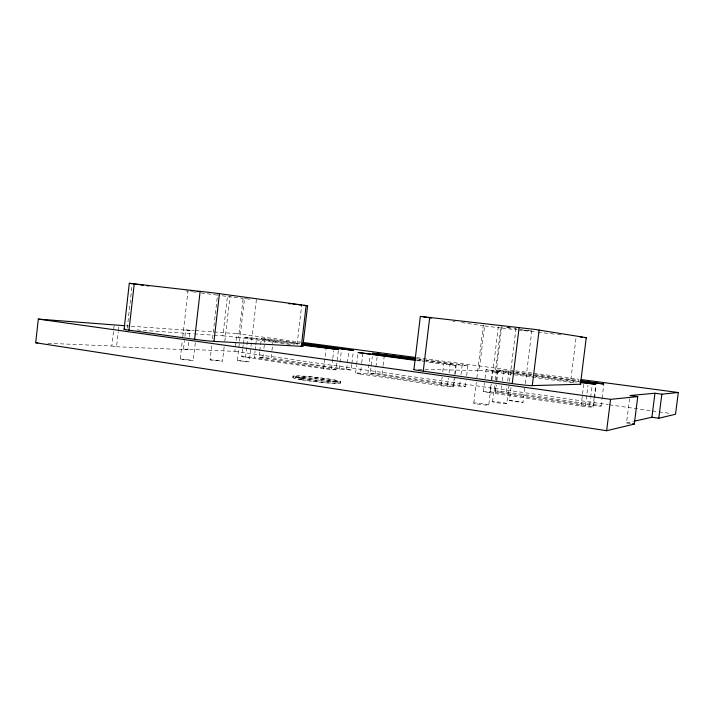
<?xml version="1.0" encoding="UTF-8"?>
<svg xmlns="http://www.w3.org/2000/svg" width="714" height="714" viewBox="0 0 714 714"><rect width="100%" height="100%" fill="white"/><g stroke="black" fill="none" stroke-linecap="round" stroke-linejoin="round"><path stroke-width="0.54" stroke-dasharray="3.57 2.68" d="M47.838 343.273L111.83 346.04L114.115 325.727M111.83 346.04L116.534 346.745L118.229 331.742M118.345 330.662L118.827 326.378M127.253 328.217L132.152 284.832M195.297 342.702L193.244 360.427L187.479 360.133L180.214 358.999L182.24 341.31M182.748 336.892L188.059 290.455M188.737 342.274L187.88 349.78L183.48 349.137L184.462 340.587M184.953 336.312L185.685 329.895L194.404 330.537M189.353 336.919L190.094 330.493L185.685 329.895M224.169 346.808L222.509 361.177L210.657 359.999L210.086 359.758L211.871 344.264M212.504 338.722L217.6 294.454M214.084 335.214L222.893 335.812L227.436 296.471L218.68 295.301M224.812 341.274L230.042 295.944M183.48 349.137L234.852 351.359L236.896 333.643L300.906 342.184M290.357 344.514L238.592 337.517L243.117 298.39L245.33 298.639M256.424 299.514L249.177 361.873L237.316 360.516L238.717 348.468M238.842 347.379L244.554 298.086L245.491 298.229M338.329 350.628L336.071 369.745L335.125 369.87L323.674 368.719L242.68 356.911L241.787 356.598L242.671 349.039M242.796 347.959L243.171 344.719M243.296 343.639L244.429 337.142L299.666 344.202M245.536 357.393L247.812 337.82L244.045 337.16M336.071 369.745L254.3 357.687L255.05 351.261M255.175 350.19L255.674 345.906M255.799 344.835L256.54 338.409M351.752 364.542L350.958 370.066L339.221 368.977L259.985 357.509L259.057 357.205L259.673 351.957M259.789 350.913L260.405 345.674M260.521 344.621L261.592 338.311L299.585 343.059M262.806 357.973L263.421 352.698M263.912 348.477L265.019 338.98L261.253 338.338M351.109 369.977L271.07 358.249L271.838 351.645M271.972 350.547L273.257 339.534M292.802 377.572L292.972 376.171M297.095 344.318L301.692 305.11M295.623 377.893L295.783 376.492M323.674 368.719L325.95 349.432M331.564 368.852L332.688 359.356M332.813 358.303L333.688 350.922M339.221 368.977L339.873 363.497M339.998 362.4L341.426 350.342M337.713 382.677L337.883 381.276M340.507 382.99L340.676 381.597M346.647 369.102L348.691 351.823M351.886 363.453L353.305 351.493M355.599 373.083L356.5 365.506M356.634 364.426L357.794 354.679M360.4 374.047A8.63 0.464 6.8 0 1 356.438 372.958A8.63 0.464 6.8 0 1 367.853 374.091L447.508 385.605A8.996 0.5 7 0 1 452.658 386.881A8.996 0.5 7 0 1 441.091 385.738L360.4 374.047L361.57 364.229M361.695 363.131L362.864 353.323M367.853 374.091L370.031 355.849M370.325 373.217L380.026 373.904L459.718 385.328A8.711 0.464 7.1 0 1 464.859 386.569A8.711 0.464 7.1 0 1 453.711 385.462L370.78 373.377L370.325 373.217L372.306 356.598M375.073 374.136L375.832 367.799M375.957 366.746L377.09 357.232M382.079 374.19L382.999 366.496M383.123 365.398L384.31 355.518M441.091 385.738L442.136 377.126M442.787 371.744L443.697 364.211L426.222 361.855M447.508 385.605L448.41 378.188M449.044 372.895L450.079 364.426L426.026 361.195M453.22 386.818L454.256 378.268M454.773 373.984L455.809 365.434L450.079 364.426M453.711 385.462L454.515 378.884M455.041 374.502L456.246 364.631L416.86 359.347M459.718 385.328L460.512 378.857M461.03 374.538L462.217 364.827L426.062 359.99M465.367 386.506L466.162 379.973M466.688 375.618L467.884 365.809L462.217 364.827M473.793 403.071L476.327 382.24M476.863 377.849L483.28 325.227M424.964 369.504L479.139 370.521L484.574 325.968L459.504 322.255M483.449 391.477L484.511 382.758M485.047 378.402L486.109 369.682L486.573 369.656L579.456 381.82M489.697 392.789A9.246 0.518 7.2 0 1 483.887 391.397A9.246 0.518 7.2 0 1 495.436 392.522L585.444 405.534A9.782 0.553 7.5 0 1 592.745 407.158A9.782 0.553 7.5 0 1 581.071 406.034L489.697 392.789L490.768 383.98M491.312 379.58L492.383 370.771L486.109 369.682M488.751 405.034A7.559 0.518 7.3 0 0 477.916 403.16A7.559 0.518 7.3 0 0 477.13 403.963A7.559 0.518 7.3 0 0 488.751 405.034L491.303 384.15M491.848 379.75L498.301 326.994M479.139 370.521A12.986 0.464 7.1 0 1 495.311 372.226L500.728 327.949L517.132 329.832M492.562 401.705L494.579 385.212M495.257 379.714L501.719 326.923L502.504 326.976M494.829 391.004L495.605 384.676M496.123 380.464L497.408 369.923L514.392 371.815M495.436 392.522L496.364 384.953M496.89 380.624L498.086 370.878M500.978 392.272A8.952 0.482 7.2 0 1 495.23 390.933A8.952 0.482 7.2 0 1 506.351 392.022L593.745 404.57A9.46 0.509 7.5 0 1 600.902 406.123A9.46 0.509 7.5 0 1 589.666 405.043L500.978 392.272L501.764 385.881M502.415 380.562L503.593 370.985L497.408 369.923M506.351 392.022L507.029 386.515M507.699 380.999L508.921 371.084M506.788 403.562A7.176 0.464 7.3 0 0 496.373 401.803A7.176 0.464 7.3 0 0 495.855 402.544A7.176 0.464 7.3 0 0 506.788 403.562L508.948 385.926M509.493 381.517L515.99 328.601L514.91 328.431M524.763 387.997L523.005 402.241L516.008 401.75L509.457 400.474L511.206 386.265M525.308 383.614L531.778 331.037L520.033 329.609M573.744 382.856A13.611 0.491 7.2 0 0 570.495 382.401L576.18 336.615M581.071 406.034L582.437 395.119M582.57 394.03L583.936 383.106M585.444 405.534L587.988 385.149M589.666 405.043L590.496 398.403M590.639 397.296L592.156 385.114M592.986 407.042L594.066 398.367M594.2 397.279L595.69 385.355M593.745 404.57L594.432 399.126M594.566 398.037L596.065 386.069M601.117 406.016L601.938 399.421M602.081 398.323L603.732 385.132M630.391 423.527L626.508 422.947L629.543 398.823M180.214 358.999L193.271 360.329M509.457 400.474L523.005 402.241M626.508 422.947L632.863 421.519M259.057 357.205L271.07 358.249M237.316 360.516L249.177 361.873M241.787 356.598L254.3 357.687M210.086 359.758L222.509 361.177M467.884 365.809L456.246 364.631M455.809 365.434L443.697 364.211M515.99 328.601L514.071 328.431M418.333 369.379L423.857 369.486M531.778 331.037L520.31 329.743M116.534 346.745L187.88 349.78M137.034 329.975L193.173 333.795M194.27 333.866L212.986 335.143M195.493 330.609L212.924 331.894M214.013 331.974L236.896 333.643M125.619 325.789L130.064 326.119M131.18 326.2L190.094 330.493M222.893 335.812L238.592 337.517M244.679 298.086L245.205 298.14M506.708 327.431L510.43 327.869M510.956 328.083L507.288 327.655M246.437 298.773L251.962 299.407M518.221 329.957L536.812 332.09M537.91 332.224L556.501 334.357M557.589 334.482L560.874 334.857M500.728 327.949L484.574 325.968M240.457 298.077L243.117 298.39M237.566 297.738L232.773 297.149M231.845 297.033L227.436 296.471M185.872 290.91L188.059 291.205M192.432 291.794L196.805 292.374M201.187 292.963L217.591 295.159M416.771 357.634L532.635 373.083M533.742 373.235L578.983 379.268M417.297 358.821L424.973 359.847M515.49 371.967L534.09 374.457M535.188 374.6L578.956 380.464M265.019 338.98L300.014 343.675M503.593 370.985L579.268 381.133M417.279 360.017L424.937 361.043M247.812 337.82L297.417 344.496M416.387 360.534L425.133 361.712M492.383 370.771L579.518 382.517M495.311 372.226L570.495 382.401M502.834 327.101L501.719 326.923M234.852 351.359L608.337 404.642M609.435 404.802L651.302 410.773M652.4 410.934L657.915 411.719M659.013 411.871L671.133 413.602M452.962 321.291L455.148 321.612M300.648 379.643A24.026 1.571 6.6 0 0 339.998 383.347A24.026 1.571 6.6 0 0 309.376 377.983A24.026 1.571 6.6 0 0 300.648 379.643M300.808 378.224A24.026 1.535 6.6 0 0 340.167 381.936A24.026 1.535 6.6 0 0 309.537 376.608A24.026 1.535 6.6 0 0 300.808 378.224M302.495 379.714A21.197 1.383 6.6 0 0 337.249 382.981A21.197 1.383 6.6 0 0 310.295 378.25A21.197 1.383 6.6 0 0 302.495 379.714M302.665 378.286A21.197 1.357 6.6 0 0 337.419 381.579A21.197 1.357 6.6 0 0 310.456 376.885A21.197 1.357 6.6 0 0 302.665 378.286"/><path stroke-width="1.07" d="M584.534 337.526L586.596 337.704L534.875 329.422L420.341 316.4L421.358 316.614M633.916 421.278L651.918 417.244L658.79 418.243L675.542 414.236L678.3 392.513L661.842 394.173L654.952 393.244L629.962 395.529L637.745 396.6L634.273 424.107L606.632 430.712L35.7 342.747L38.315 319.096L124.513 325.709M124.102 329.315L129.296 283.288L214.013 292.945L307.618 305.735L302.834 346.424L213.959 341.372A13.843 0.509 6.4 0 1 194.627 339.32L128.993 330.18A13.548 0.473 6.3 0 1 125.271 329.199M128.993 330.18L134.241 283.797M194.627 339.32L200.134 291.285M213.959 341.372L219.457 293.659M301.326 346.442L306.136 305.503M413.95 369.522L420.341 316.4M586.265 337.624L580.455 384.248L532.287 385.614A16.074 0.696 7.2 0 1 512.233 383.579L423.241 371.173L429.73 317.364M512.233 383.579L519.123 327.521M532.287 385.614L539.141 330.011M606.632 430.712L610.568 399.34L637.745 396.6M651.918 417.244L654.952 393.244M658.79 418.243L661.842 394.173M35.7 342.747L37.904 342.836M307.618 305.735L304.102 305.387M580.402 337.088L582.294 337.294M190.504 290.705L191.986 290.875M288.429 303.593L290.643 303.843M292.847 304.102L296.167 304.476M298.372 304.735L301.692 305.11M197.046 291.49L198.546 291.678M133.366 283.886L137.748 284.475M139.935 284.77L143.211 285.207M146.495 285.645L148.682 285.939M303.111 342.479L415.664 357.482M581.196 379.562L678.3 392.513M302.87 343.496L353.439 350.404L302.201 343.961M416.208 358.669L372.699 353.278L415.762 359.204M581.151 380.758L603.865 384.034L580.366 381.285M301.87 344.496L338.454 349.565L302.923 345.246M415.102 359.722L358.044 352.511L415.298 360.383M580.562 381.972L595.833 384.275L580.625 382.659M132.277 283.744L129.296 283.288M38.315 319.096L610.568 399.34M423.536 316.936L426.811 317.418M428.989 317.739L431.167 318.069M632.336 423.813L634.273 424.107M301.228 346.04L302.834 346.424M423.241 371.173A15.289 0.652 6.9 0 1 413.977 369.352M580.232 383.962A13.611 0.491 7.2 0 1 580.455 384.248"/></g></svg>
